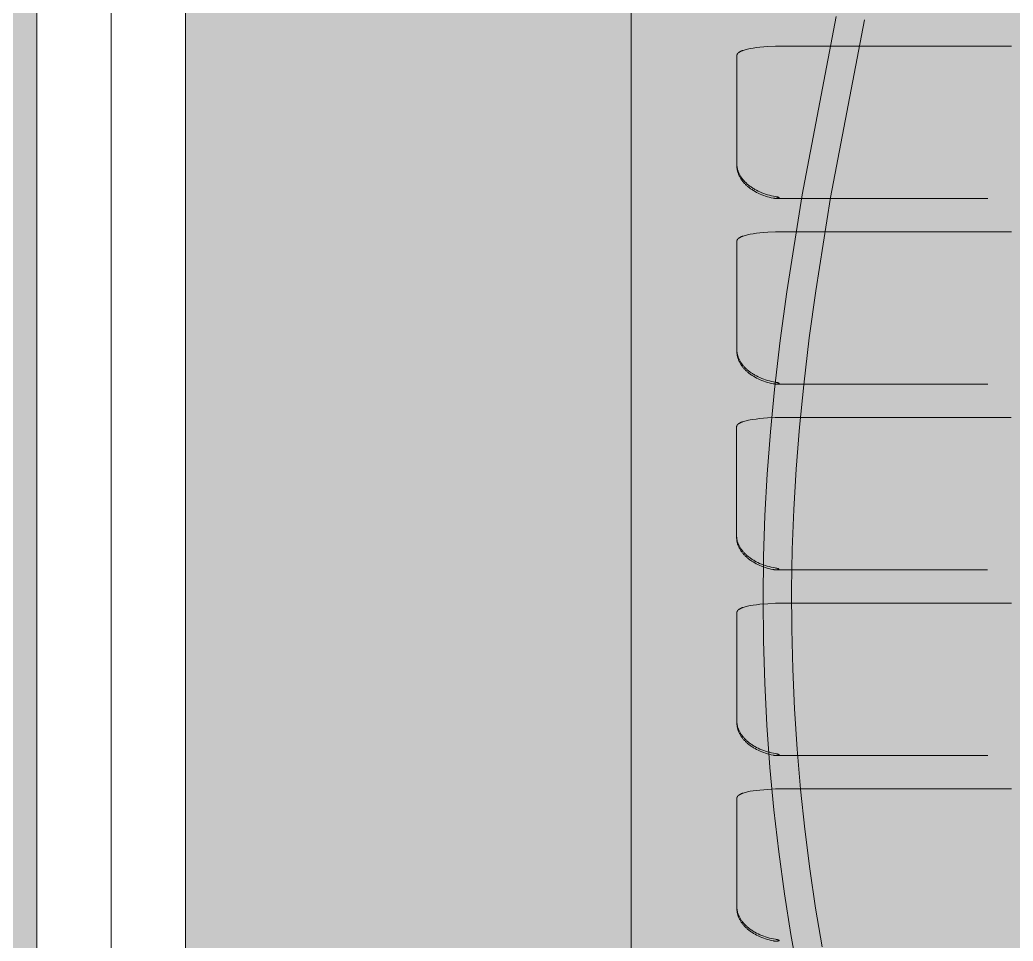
# Model space of a CAD drawing. Header units: millimetres. Extents: x 126 to 12547, y 1644 to 26714.
# Drawn here: x 773.6 to 840.5, y 25634.1 to 25696.1 of the extents above; entities that cross this region are included whole.
import ezdxf

# ---------------------------------------------------------------- set-up
doc = ezdxf.new("R2010")
doc.units = ezdxf.units.MM
doc.linetypes.add('CONTINUA', pattern=[0])
doc.layers.add('cono piramide', color=4, linetype='Continuous')
for name, color, linetype, lineweight in [('F_ARREDI_pareti', 1, 'Continuous', 0), ('F_CARROZZERIA esterna', 9, 'Continuous', 5), ('F_INFISSI', 4, 'Continuous', 5), ('F_MINERAL WALL', 6, 'Continuous', 5), ('F_Tendaggio', 252, 'Continuous', 5), ('F_VETRO', 140, 'Continuous', 5)]:
    doc.layers.add(name, color=color, linetype=linetype, lineweight=lineweight)

# ---------------------------------------------------------------- blocks, each defined once
blk = doc.blocks.new('TENDAGGIO_infisso piccolo_prospetto_fronte')
at = {"layer": 'F_Tendaggio'}
for points in [[(734414.837, 513729.313), (734414.343, 513732.033), (734413.91, 513734.763), (734413.522, 513737.593), (734413.195, 513740.43), (734412.929, 513743.274), (734412.724, 513746.123), (734412.579, 513748.955), (734412.493, 513751.789), (734412.467, 513754.624), (734412.502, 513757.46), (734412.594, 513760.239), (734412.746, 513763.016), (734412.963, 513765.871), (734413.238, 513768.721), (734413.618, 513772.003), (734414.06, 513775.277), (734415.095, 513781.805), (734417.383, 513793.819)], [(734416.442, 513731.192), (734415.999, 513733.812), (734415.612, 513736.442), (734415.272, 513739.126), (734414.988, 513741.817), (734414.76, 513744.514), (734414.585, 513747.214), (734414.467, 513749.894), (734414.402, 513752.575), (734414.391, 513755.257), (734414.436, 513757.939), (734414.537, 513760.642), (734414.694, 513763.344), (734414.92, 513766.185), (734415.203, 513769.021), (734415.579, 513772.187), (734416.011, 513775.346), (734417.017, 513781.644), (734419.3, 513793.6)], [(734413.343, 513791.814), (734413.302, 513791.814), (734412.78, 513791.788), (734412.259, 513791.746), (734412.027, 513791.72), (734411.811, 513791.691), (734411.612, 513791.657), (734411.518, 513791.639), (734411.429, 513791.62), (734411.345, 513791.6), (734411.266, 513791.579), (734411.192, 513791.558), (734411.122, 513791.535), (734411.089, 513791.524), (734411.058, 513791.512), (734411.028, 513791.5), (734410.999, 513791.487), (734410.972, 513791.475), (734410.945, 513791.462), (734410.92, 513791.449), (734410.897, 513791.436), (734410.875, 513791.423), (734410.864, 513791.416), (734410.854, 513791.409), (734410.844, 513791.403), (734410.835, 513791.396), (734410.825, 513791.389), (734410.817, 513791.382), (734410.808, 513791.375), (734410.8, 513791.368), (734410.792, 513791.361), (734410.785, 513791.353), (734410.778, 513791.346), (734410.771, 513791.339), (734410.765, 513791.332), (734410.759, 513791.324), (734410.753, 513791.317), (734410.748, 513791.31), (734410.746, 513791.306), (734410.743, 513791.302), (734410.741, 513791.298), (734410.739, 513791.295), (734410.736, 513791.291), (734410.734, 513791.287), (734410.732, 513791.283), (734410.731, 513791.28), (734410.729, 513791.276), (734410.727, 513791.272), (734410.726, 513791.268), (734410.724, 513791.264), (734410.723, 513791.261), (734410.721, 513791.257), (734410.72, 513791.253), (734410.719, 513791.249), (734410.718, 513791.245), (734410.717, 513791.241), (734410.716, 513791.237), (734410.715, 513791.233), (734410.715, 513791.23), (734410.714, 513791.226), (734410.713, 513791.222), (734410.713, 513791.218), (734410.713, 513791.214), (734410.713, 513791.21), (734410.712, 513791.206), (734410.712, 513783.856), (734410.713, 513783.812), (734410.715, 513783.769), (734410.719, 513783.725), (734410.724, 513783.681), (734410.731, 513783.638), (734410.739, 513783.594), (734410.748, 513783.55), (734410.759, 513783.507), (734410.771, 513783.463), (734410.785, 513783.42), (734410.8, 513783.376), (734410.817, 513783.333), (734410.834, 513783.29), (734410.854, 513783.247), (734410.875, 513783.204), (734410.897, 513783.161), (734410.92, 513783.119), (734410.945, 513783.076), (734410.971, 513783.034), (734410.999, 513782.993), (734411.028, 513782.951), (734411.058, 513782.91), (734411.089, 513782.869), (734411.122, 513782.829), (734411.156, 513782.789), (734411.191, 513782.749), (734411.228, 513782.709), (734411.266, 513782.67), (734411.305, 513782.632), (734411.345, 513782.594), (734411.387, 513782.556), (734411.429, 513782.519), (734411.473, 513782.482), (734411.518, 513782.446), (734411.564, 513782.411), (734411.612, 513782.376), (734411.66, 513782.341), (734411.709, 513782.307), (734411.76, 513782.274), (734411.811, 513782.242), (734411.864, 513782.21), (734411.917, 513782.179), (734412.027, 513782.119), (734412.141, 513782.061), (734412.259, 513782.007), (734412.384, 513781.955), (734412.511, 513781.906), (734412.64, 513781.861), (734412.771, 513781.821), (734412.902, 513781.784), (734413.035, 513781.752), (734413.168, 513781.724), (734413.302, 513781.7)], [(734429.188, 513791.814), (734413.343, 513791.814)], [(734413.564, 513781.616), (734413.564, 513781.615), (734413.564, 513781.615), (734413.564, 513781.615), (734413.564, 513781.615), (734413.564, 513781.615), (734413.564, 513781.614), (734413.564, 513781.614), (734413.564, 513781.614), (734413.564, 513781.614), (734413.564, 513781.614), (734413.564, 513781.613), (734413.564, 513781.613), (734413.564, 513781.613), (734413.564, 513781.613), (734413.563, 513781.613), (734413.563, 513781.612), (734413.563, 513781.612), (734413.563, 513781.612), (734413.563, 513781.612), (734413.563, 513781.612), (734413.563, 513781.611), (734413.563, 513781.611), (734413.563, 513781.611), (734413.563, 513781.611), (734413.562, 513781.61), (734413.562, 513781.61), (734413.562, 513781.61), (734413.562, 513781.609), (734413.561, 513781.609), (734413.561, 513781.609), (734413.561, 513781.608), (734413.561, 513781.608), (734413.56, 513781.608), (734413.56, 513781.607), (734413.56, 513781.607), (734413.559, 513781.607), (734413.559, 513781.606), (734413.559, 513781.606), (734413.558, 513781.605), (734413.557, 513781.605), (734413.556, 513781.604), (734413.555, 513781.604), (734413.555, 513781.603), (734413.554, 513781.603), (734413.553, 513781.602), (734413.552, 513781.602), (734413.551, 513781.601), (734413.549, 513781.6), (734413.548, 513781.599), (734413.546, 513781.599), (734413.543, 513781.598), (734413.532, 513781.594), (734413.519, 513781.591), (734413.507, 513781.588), (734413.495, 513781.585), (734413.483, 513781.583), (734413.47, 513781.581), (734413.458, 513781.58), (734413.42, 513781.577), (734413.395, 513781.575), (734413.369, 513781.574), (734413.344, 513781.574), (734413.319, 513781.574), (734413.293, 513781.575), (734413.268, 513781.576), (734413.243, 513781.578), (734413.217, 513781.581), (734413.192, 513781.584), (734413.167, 513781.588), (734413.142, 513781.592), (734413.014, 513781.62), (734412.886, 513781.652), (734412.76, 513781.687), (734412.634, 513781.727), (734412.51, 513781.77), (734412.387, 513781.817), (734412.266, 513781.868), (734412.146, 513781.923), (734412.035, 513781.978), (734411.928, 513782.037), (734411.825, 513782.097), (734411.775, 513782.129), (734411.726, 513782.161), (734411.677, 513782.193), (734411.63, 513782.227), (734411.584, 513782.26), (734411.539, 513782.295), (734411.495, 513782.329), (734411.451, 513782.365), (734411.41, 513782.401), (734411.369, 513782.437), (734411.329, 513782.473), (734411.291, 513782.51), (734411.254, 513782.547), (734411.218, 513782.585), (734411.183, 513782.623), (734411.149, 513782.661), (734411.117, 513782.7), (734411.086, 513782.739), (734411.055, 513782.778), (734411.027, 513782.818), (734410.999, 513782.858), (734410.972, 513782.898), (734410.947, 513782.938), (734410.923, 513782.979), (734410.9, 513783.02), (734410.879, 513783.061), (734410.859, 513783.102), (734410.84, 513783.143), (734410.823, 513783.184), (734410.806, 513783.225), (734410.791, 513783.266), (734410.778, 513783.307), (734410.765, 513783.349), (734410.754, 513783.39), (734410.744, 513783.432), (734410.736, 513783.473), (734410.729, 513783.515), (734410.723, 513783.556), (734410.718, 513783.598), (734410.715, 513783.639), (734410.713, 513783.681), (734410.712, 513783.812)], [(734413.302, 513781.7), (734413.359, 513781.689), (734413.407, 513781.679), (734413.451, 513781.669), (734413.472, 513781.663), (734413.494, 513781.656), (734413.508, 513781.652), (734413.514, 513781.649), (734413.521, 513781.647), (734413.527, 513781.644), (734413.534, 513781.641), (734413.537, 513781.64), (734413.54, 513781.638), (734413.544, 513781.636), (734413.547, 513781.635), (734413.548, 513781.634), (734413.55, 513781.632), (734413.552, 513781.631), (734413.553, 513781.631), (734413.554, 513781.63), (734413.555, 513781.629), (734413.556, 513781.629), (734413.556, 513781.628), (734413.557, 513781.627), (734413.558, 513781.627), (734413.559, 513781.626), (734413.559, 513781.626), (734413.559, 513781.625), (734413.56, 513781.625), (734413.56, 513781.624), (734413.561, 513781.624), (734413.561, 513781.623), (734413.561, 513781.623), (734413.562, 513781.622), (734413.562, 513781.622), (734413.562, 513781.622), (734413.562, 513781.621), (734413.562, 513781.621), (734413.563, 513781.621), (734413.563, 513781.621), (734413.563, 513781.62), (734413.563, 513781.62), (734413.563, 513781.62), (734413.563, 513781.619), (734413.563, 513781.619), (734413.563, 513781.619), (734413.564, 513781.619), (734413.564, 513781.618), (734413.564, 513781.618), (734413.564, 513781.618), (734413.564, 513781.617), (734413.564, 513781.617), (734413.564, 513781.617), (734413.564, 513781.617), (734413.564, 513781.616), (734413.564, 513781.616), (734413.564, 513781.616)], [(734413.344, 513781.574), (734427.586, 513781.574)], [(734413.343, 513779.317), (734413.302, 513779.316), (734412.78, 513779.291), (734412.259, 513779.249), (734412.027, 513779.223), (734411.811, 513779.193), (734411.612, 513779.16), (734411.518, 513779.141), (734411.429, 513779.122), (734411.345, 513779.103), (734411.266, 513779.082), (734411.192, 513779.06), (734411.122, 513779.037), (734411.089, 513779.026), (734411.058, 513779.014), (734411.028, 513779.002), (734410.999, 513778.99), (734410.972, 513778.977), (734410.945, 513778.965), (734410.92, 513778.952), (734410.897, 513778.939), (734410.875, 513778.925), (734410.864, 513778.918), (734410.854, 513778.912), (734410.844, 513778.905), (734410.835, 513778.898), (734410.825, 513778.891), (734410.817, 513778.884), (734410.808, 513778.877), (734410.8, 513778.87), (734410.792, 513778.863), (734410.785, 513778.856), (734410.778, 513778.849), (734410.771, 513778.841), (734410.765, 513778.834), (734410.759, 513778.827), (734410.753, 513778.819), (734410.748, 513778.812), (734410.746, 513778.808), (734410.743, 513778.804), (734410.741, 513778.801), (734410.739, 513778.797), (734410.736, 513778.793), (734410.734, 513778.789), (734410.732, 513778.786), (734410.731, 513778.782), (734410.729, 513778.778), (734410.727, 513778.774), (734410.726, 513778.77), (734410.724, 513778.767), (734410.723, 513778.763), (734410.721, 513778.759), (734410.72, 513778.755), (734410.719, 513778.751), (734410.718, 513778.747), (734410.717, 513778.743), (734410.716, 513778.74), (734410.715, 513778.736), (734410.715, 513778.732), (734410.714, 513778.728), (734410.713, 513778.724), (734410.713, 513778.72), (734410.713, 513778.716), (734410.713, 513778.712), (734410.712, 513778.708), (734410.712, 513771.358), (734410.713, 513771.314), (734410.715, 513771.271), (734410.719, 513771.227), (734410.724, 513771.184), (734410.731, 513771.14), (734410.739, 513771.096), (734410.748, 513771.053), (734410.759, 513771.009), (734410.771, 513770.966), (734410.785, 513770.922), (734410.8, 513770.879), (734410.817, 513770.835), (734410.834, 513770.792), (734410.854, 513770.749), (734410.875, 513770.706), (734410.897, 513770.663), (734410.92, 513770.621), (734410.945, 513770.579), (734410.971, 513770.537), (734410.999, 513770.495), (734411.028, 513770.453), (734411.058, 513770.412), (734411.089, 513770.371), (734411.122, 513770.331), (734411.156, 513770.291), (734411.191, 513770.251), (734411.228, 513770.212), (734411.266, 513770.173), (734411.305, 513770.134), (734411.345, 513770.096), (734411.387, 513770.058), (734411.429, 513770.021), (734411.473, 513769.984), (734411.518, 513769.948), (734411.564, 513769.913), (734411.612, 513769.878), (734411.66, 513769.843), (734411.709, 513769.81), (734411.76, 513769.777), (734411.811, 513769.744), (734411.864, 513769.712), (734411.917, 513769.681), (734412.027, 513769.621), (734412.141, 513769.564), (734412.259, 513769.509), (734412.384, 513769.457), (734412.511, 513769.408), (734412.64, 513769.363), (734412.771, 513769.323), (734412.902, 513769.286), (734413.035, 513769.254), (734413.168, 513769.226), (734413.302, 513769.202)], [(734429.188, 513779.317), (734413.343, 513779.317)], [(734413.564, 513769.118), (734413.564, 513769.118), (734413.564, 513769.117), (734413.564, 513769.117), (734413.564, 513769.117), (734413.564, 513769.117), (734413.564, 513769.117), (734413.564, 513769.116), (734413.564, 513769.116), (734413.564, 513769.116), (734413.564, 513769.116), (734413.564, 513769.116), (734413.564, 513769.115), (734413.564, 513769.115), (734413.564, 513769.115), (734413.563, 513769.115), (734413.563, 513769.115), (734413.563, 513769.114), (734413.563, 513769.114), (734413.563, 513769.114), (734413.563, 513769.114), (734413.563, 513769.114), (734413.563, 513769.113), (734413.563, 513769.113), (734413.563, 513769.113), (734413.562, 513769.113), (734413.562, 513769.112), (734413.562, 513769.112), (734413.562, 513769.112), (734413.561, 513769.111), (734413.561, 513769.111), (734413.561, 513769.111), (734413.561, 513769.11), (734413.56, 513769.11), (734413.56, 513769.11), (734413.56, 513769.109), (734413.559, 513769.109), (734413.559, 513769.109), (734413.559, 513769.108), (734413.558, 513769.108), (734413.557, 513769.107), (734413.556, 513769.106), (734413.555, 513769.106), (734413.555, 513769.105), (734413.554, 513769.105), (734413.553, 513769.104), (734413.552, 513769.104), (734413.551, 513769.103), (734413.549, 513769.103), (734413.548, 513769.102), (734413.546, 513769.101), (734413.543, 513769.1), (734413.532, 513769.096), (734413.519, 513769.093), (734413.507, 513769.09), (734413.495, 513769.087), (734413.483, 513769.085), (734413.47, 513769.083), (734413.458, 513769.082), (734413.42, 513769.079), (734413.395, 513769.077), (734413.369, 513769.077), (734413.344, 513769.076), (734413.319, 513769.076), (734413.293, 513769.077), (734413.268, 513769.079), (734413.243, 513769.081), (734413.217, 513769.083), (734413.192, 513769.086), (734413.167, 513769.09), (734413.142, 513769.095), (734413.014, 513769.122), (734412.886, 513769.154), (734412.76, 513769.189), (734412.634, 513769.229), (734412.51, 513769.272), (734412.387, 513769.32), (734412.266, 513769.37), (734412.146, 513769.425), (734412.035, 513769.481), (734411.928, 513769.539), (734411.825, 513769.6), (734411.775, 513769.631), (734411.726, 513769.663), (734411.677, 513769.696), (734411.63, 513769.729), (734411.584, 513769.763), (734411.539, 513769.797), (734411.495, 513769.832), (734411.451, 513769.867), (734411.41, 513769.903), (734411.369, 513769.939), (734411.329, 513769.976), (734411.291, 513770.012), (734411.254, 513770.05), (734411.218, 513770.087), (734411.183, 513770.125), (734411.149, 513770.164), (734411.117, 513770.202), (734411.086, 513770.241), (734411.055, 513770.281), (734411.027, 513770.32), (734410.999, 513770.36), (734410.972, 513770.4), (734410.947, 513770.441), (734410.923, 513770.481), (734410.9, 513770.522), (734410.879, 513770.563), (734410.859, 513770.604), (734410.84, 513770.645), (734410.823, 513770.686), (734410.806, 513770.727), (734410.791, 513770.768), (734410.778, 513770.81), (734410.765, 513770.851), (734410.754, 513770.892), (734410.744, 513770.934), (734410.736, 513770.975), (734410.729, 513771.017), (734410.723, 513771.058), (734410.718, 513771.1), (734410.715, 513771.141), (734410.713, 513771.183), (734410.712, 513771.314)], [(734413.302, 513769.202), (734413.359, 513769.192), (734413.407, 513769.182), (734413.451, 513769.171), (734413.472, 513769.165), (734413.494, 513769.158), (734413.508, 513769.154), (734413.514, 513769.151), (734413.521, 513769.149), (734413.527, 513769.146), (734413.534, 513769.143), (734413.537, 513769.142), (734413.54, 513769.14), (734413.544, 513769.139), (734413.547, 513769.137), (734413.548, 513769.136), (734413.55, 513769.135), (734413.552, 513769.134), (734413.553, 513769.133), (734413.554, 513769.132), (734413.555, 513769.132), (734413.556, 513769.131), (734413.556, 513769.13), (734413.557, 513769.13), (734413.558, 513769.129), (734413.559, 513769.128), (734413.559, 513769.128), (734413.559, 513769.127), (734413.56, 513769.127), (734413.56, 513769.127), (734413.561, 513769.126), (734413.561, 513769.126), (734413.561, 513769.125), (734413.562, 513769.125), (734413.562, 513769.124), (734413.562, 513769.124), (734413.562, 513769.124), (734413.562, 513769.123), (734413.563, 513769.123), (734413.563, 513769.123), (734413.563, 513769.123), (734413.563, 513769.122), (734413.563, 513769.122), (734413.563, 513769.122), (734413.563, 513769.121), (734413.563, 513769.121), (734413.564, 513769.121), (734413.564, 513769.121), (734413.564, 513769.12), (734413.564, 513769.12), (734413.564, 513769.12), (734413.564, 513769.119), (734413.564, 513769.119), (734413.564, 513769.119), (734413.564, 513769.119), (734413.564, 513769.118), (734413.564, 513769.118)], [(734413.344, 513769.076), (734427.586, 513769.076)], [(734413.323, 513766.819), (734413.282, 513766.818), (734412.759, 513766.793), (734412.238, 513766.75), (734412.007, 513766.724), (734411.791, 513766.695), (734411.591, 513766.661), (734411.498, 513766.643), (734411.409, 513766.624), (734411.325, 513766.604), (734411.245, 513766.584), (734411.171, 513766.562), (734411.102, 513766.539), (734411.069, 513766.528), (734411.038, 513766.516), (734411.007, 513766.504), (734410.979, 513766.492), (734410.951, 513766.479), (734410.925, 513766.466), (734410.9, 513766.454), (734410.876, 513766.44), (734410.854, 513766.427), (734410.844, 513766.42), (734410.833, 513766.414), (734410.824, 513766.407), (734410.814, 513766.4), (734410.805, 513766.393), (734410.796, 513766.386), (734410.788, 513766.379), (734410.78, 513766.372), (734410.772, 513766.365), (734410.764, 513766.358), (734410.757, 513766.35), (734410.751, 513766.343), (734410.744, 513766.336), (734410.738, 513766.329), (734410.733, 513766.321), (734410.728, 513766.314), (734410.725, 513766.31), (734410.723, 513766.306), (734410.72, 513766.303), (734410.718, 513766.299), (734410.716, 513766.295), (734410.714, 513766.291), (734410.712, 513766.288), (734410.71, 513766.284), (734410.708, 513766.28), (734410.707, 513766.276), (734410.705, 513766.272), (734410.704, 513766.269), (734410.702, 513766.265), (734410.701, 513766.261), (734410.7, 513766.257), (734410.698, 513766.253), (734410.697, 513766.249), (734410.696, 513766.245), (734410.696, 513766.241), (734410.695, 513766.238), (734410.694, 513766.234), (734410.693, 513766.23), (734410.693, 513766.226), (734410.693, 513766.222), (734410.692, 513766.218), (734410.692, 513766.214), (734410.692, 513766.21), (734410.692, 513758.86), (734410.693, 513758.816), (734410.695, 513758.773), (734410.698, 513758.729), (734410.703, 513758.685), (734410.71, 513758.642), (734410.718, 513758.598), (734410.727, 513758.555), (734410.738, 513758.511), (734410.751, 513758.467), (734410.764, 513758.424), (734410.779, 513758.381), (734410.796, 513758.337), (734410.814, 513758.294), (734410.833, 513758.251), (734410.854, 513758.208), (734410.876, 513758.165), (734410.9, 513758.123), (734410.925, 513758.081), (734410.951, 513758.039), (734410.978, 513757.997), (734411.007, 513757.955), (734411.037, 513757.914), (734411.069, 513757.873), (734411.102, 513757.833), (734411.136, 513757.793), (734411.171, 513757.753), (734411.208, 513757.714), (734411.245, 513757.675), (734411.284, 513757.636), (734411.325, 513757.598), (734411.366, 513757.56), (734411.409, 513757.523), (734411.453, 513757.486), (734411.498, 513757.45), (734411.544, 513757.415), (734411.591, 513757.38), (734411.639, 513757.345), (734411.689, 513757.312), (734411.739, 513757.278), (734411.791, 513757.246), (734411.843, 513757.214), (734411.897, 513757.183), (734412.007, 513757.123), (734412.121, 513757.065), (734412.238, 513757.011), (734412.364, 513756.959), (734412.491, 513756.91), (734412.62, 513756.865), (734412.75, 513756.825), (734412.882, 513756.788), (734413.014, 513756.756), (734413.148, 513756.728), (734413.282, 513756.704)], [(734429.168, 513766.818), (734413.323, 513766.818)], [(734413.544, 513756.62), (734413.544, 513756.62), (734413.544, 513756.619), (734413.544, 513756.619), (734413.543, 513756.619), (734413.543, 513756.619), (734413.543, 513756.619), (734413.543, 513756.618), (734413.543, 513756.618), (734413.543, 513756.618), (734413.543, 513756.618), (734413.543, 513756.617), (734413.543, 513756.617), (734413.543, 513756.617), (734413.543, 513756.617), (734413.543, 513756.617), (734413.543, 513756.616), (734413.543, 513756.616), (734413.543, 513756.616), (734413.543, 513756.616), (734413.543, 513756.616), (734413.542, 513756.616), (734413.542, 513756.615), (734413.542, 513756.615), (734413.542, 513756.615), (734413.542, 513756.615), (734413.542, 513756.614), (734413.542, 513756.614), (734413.541, 513756.613), (734413.541, 513756.613), (734413.541, 513756.613), (734413.54, 513756.612), (734413.54, 513756.612), (734413.54, 513756.612), (734413.539, 513756.611), (734413.539, 513756.611), (734413.539, 513756.611), (734413.538, 513756.61), (734413.538, 513756.61), (734413.537, 513756.61), (734413.537, 513756.609), (734413.536, 513756.608), (734413.535, 513756.608), (734413.534, 513756.607), (734413.533, 513756.607), (734413.532, 513756.606), (734413.532, 513756.606), (734413.531, 513756.605), (734413.529, 513756.604), (734413.527, 513756.604), (734413.526, 513756.603), (734413.523, 513756.602), (734413.511, 513756.598), (734413.499, 513756.595), (734413.487, 513756.592), (734413.475, 513756.589), (734413.462, 513756.587), (734413.45, 513756.585), (734413.437, 513756.584), (734413.4, 513756.581), (734413.374, 513756.579), (734413.349, 513756.578), (734413.324, 513756.578), (734413.298, 513756.578), (734413.273, 513756.579), (734413.248, 513756.58), (734413.222, 513756.582), (734413.197, 513756.585), (734413.172, 513756.588), (734413.147, 513756.592), (734413.122, 513756.597), (734412.993, 513756.624), (734412.866, 513756.656), (734412.739, 513756.691), (734412.613, 513756.731), (734412.489, 513756.774), (734412.366, 513756.821), (734412.245, 513756.872), (734412.126, 513756.927), (734412.015, 513756.982), (734411.908, 513757.041), (734411.804, 513757.102), (734411.754, 513757.133), (734411.705, 513757.165), (734411.657, 513757.198), (734411.61, 513757.231), (734411.563, 513757.264), (734411.518, 513757.299), (734411.474, 513757.334), (734411.431, 513757.369), (734411.389, 513757.405), (734411.348, 513757.441), (734411.309, 513757.478), (734411.27, 513757.514), (734411.233, 513757.552), (734411.197, 513757.589), (734411.162, 513757.627), (734411.129, 513757.666), (734411.096, 513757.704), (734411.065, 513757.743), (734411.035, 513757.783), (734411.006, 513757.822), (734410.978, 513757.862), (734410.952, 513757.902), (734410.927, 513757.943), (734410.903, 513757.983), (734410.88, 513758.024), (734410.858, 513758.065), (734410.838, 513758.106), (734410.82, 513758.147), (734410.802, 513758.188), (734410.786, 513758.229), (734410.771, 513758.27), (734410.757, 513758.312), (734410.745, 513758.353), (734410.734, 513758.394), (734410.724, 513758.436), (734410.715, 513758.477), (734410.708, 513758.519), (734410.702, 513758.56), (734410.698, 513758.602), (734410.694, 513758.643), (734410.692, 513758.685), (734410.692, 513758.816)], [(734413.282, 513756.704), (734413.339, 513756.694), (734413.386, 513756.684), (734413.43, 513756.673), (734413.452, 513756.667), (734413.474, 513756.66), (734413.487, 513756.656), (734413.494, 513756.653), (734413.5, 513756.651), (734413.507, 513756.648), (734413.513, 513756.645), (734413.517, 513756.644), (734413.52, 513756.642), (734413.523, 513756.64), (734413.526, 513756.639), (734413.528, 513756.638), (734413.53, 513756.637), (734413.532, 513756.635), (734413.533, 513756.635), (734413.533, 513756.634), (734413.534, 513756.634), (734413.535, 513756.633), (734413.536, 513756.632), (734413.537, 513756.632), (734413.537, 513756.631), (734413.538, 513756.63), (734413.539, 513756.63), (734413.539, 513756.629), (734413.539, 513756.629), (734413.54, 513756.629), (734413.54, 513756.628), (734413.54, 513756.628), (734413.541, 513756.627), (734413.541, 513756.627), (734413.541, 513756.626), (734413.542, 513756.626), (734413.542, 513756.626), (734413.542, 513756.625), (734413.542, 513756.625), (734413.542, 513756.625), (734413.542, 513756.624), (734413.542, 513756.624), (734413.543, 513756.624), (734413.543, 513756.624), (734413.543, 513756.623), (734413.543, 513756.623), (734413.543, 513756.623), (734413.543, 513756.622), (734413.543, 513756.622), (734413.543, 513756.622), (734413.543, 513756.622), (734413.543, 513756.621), (734413.543, 513756.621), (734413.543, 513756.621), (734413.544, 513756.62), (734413.544, 513756.62), (734413.544, 513756.62)], [(734413.324, 513756.578), (734427.566, 513756.578)], [(734413.343, 513754.321), (734413.302, 513754.32), (734412.78, 513754.295), (734412.259, 513754.253), (734412.027, 513754.227), (734411.811, 513754.197), (734411.612, 513754.164), (734411.518, 513754.146), (734411.429, 513754.127), (734411.345, 513754.107), (734411.266, 513754.086), (734411.192, 513754.065), (734411.122, 513754.042), (734411.089, 513754.03), (734411.058, 513754.019), (734411.028, 513754.006), (734410.999, 513753.994), (734410.972, 513753.982), (734410.945, 513753.969), (734410.92, 513753.956), (734410.897, 513753.943), (734410.875, 513753.93), (734410.864, 513753.923), (734410.854, 513753.916), (734410.844, 513753.909), (734410.835, 513753.902), (734410.825, 513753.896), (734410.817, 513753.889), (734410.808, 513753.882), (734410.8, 513753.874), (734410.792, 513753.867), (734410.785, 513753.86), (734410.778, 513753.853), (734410.771, 513753.846), (734410.765, 513753.838), (734410.759, 513753.831), (734410.753, 513753.824), (734410.748, 513753.816), (734410.746, 513753.813), (734410.743, 513753.809), (734410.741, 513753.805), (734410.739, 513753.801), (734410.736, 513753.798), (734410.734, 513753.794), (734410.732, 513753.79), (734410.731, 513753.786), (734410.729, 513753.783), (734410.727, 513753.779), (734410.726, 513753.775), (734410.724, 513753.771), (734410.723, 513753.767), (734410.721, 513753.763), (734410.72, 513753.76), (734410.719, 513753.756), (734410.718, 513753.752), (734410.717, 513753.748), (734410.716, 513753.744), (734410.715, 513753.74), (734410.715, 513753.736), (734410.714, 513753.732), (734410.713, 513753.728), (734410.713, 513753.724), (734410.713, 513753.721), (734410.713, 513753.717), (734410.712, 513753.713), (734410.712, 513746.362), (734410.713, 513746.319), (734410.715, 513746.275), (734410.719, 513746.232), (734410.724, 513746.188), (734410.731, 513746.144), (734410.739, 513746.101), (734410.748, 513746.057), (734410.759, 513746.014), (734410.771, 513745.97), (734410.785, 513745.927), (734410.8, 513745.883), (734410.817, 513745.84), (734410.834, 513745.797), (734410.854, 513745.754), (734410.875, 513745.711), (734410.897, 513745.668), (734410.92, 513745.625), (734410.945, 513745.583), (734410.971, 513745.541), (734410.999, 513745.499), (734411.028, 513745.458), (734411.058, 513745.417), (734411.089, 513745.376), (734411.122, 513745.335), (734411.156, 513745.295), (734411.191, 513745.256), (734411.228, 513745.216), (734411.266, 513745.177), (734411.305, 513745.139), (734411.345, 513745.1), (734411.387, 513745.063), (734411.429, 513745.026), (734411.473, 513744.989), (734411.518, 513744.953), (734411.564, 513744.917), (734411.612, 513744.882), (734411.66, 513744.848), (734411.709, 513744.814), (734411.76, 513744.781), (734411.811, 513744.749), (734411.864, 513744.717), (734411.917, 513744.686), (734412.027, 513744.625), (734412.141, 513744.568), (734412.259, 513744.514), (734412.384, 513744.461), (734412.511, 513744.413), (734412.64, 513744.368), (734412.771, 513744.327), (734412.902, 513744.291), (734413.035, 513744.259), (734413.168, 513744.23), (734413.302, 513744.207)], [(734429.188, 513754.321), (734413.343, 513754.321)], [(734413.564, 513744.122), (734413.564, 513744.122), (734413.564, 513744.122), (734413.564, 513744.122), (734413.564, 513744.122), (734413.564, 513744.121), (734413.564, 513744.121), (734413.564, 513744.121), (734413.564, 513744.121), (734413.564, 513744.12), (734413.564, 513744.12), (734413.564, 513744.12), (734413.564, 513744.12), (734413.564, 513744.12), (734413.564, 513744.119), (734413.563, 513744.119), (734413.563, 513744.119), (734413.563, 513744.119), (734413.563, 513744.119), (734413.563, 513744.119), (734413.563, 513744.118), (734413.563, 513744.118), (734413.563, 513744.118), (734413.563, 513744.118), (734413.563, 513744.118), (734413.562, 513744.117), (734413.562, 513744.117), (734413.562, 513744.116), (734413.562, 513744.116), (734413.561, 513744.116), (734413.561, 513744.115), (734413.561, 513744.115), (734413.561, 513744.115), (734413.56, 513744.114), (734413.56, 513744.114), (734413.56, 513744.114), (734413.559, 513744.113), (734413.559, 513744.113), (734413.559, 513744.113), (734413.558, 513744.112), (734413.557, 513744.112), (734413.556, 513744.111), (734413.555, 513744.11), (734413.555, 513744.11), (734413.554, 513744.109), (734413.553, 513744.109), (734413.552, 513744.108), (734413.551, 513744.108), (734413.549, 513744.107), (734413.548, 513744.106), (734413.546, 513744.106), (734413.543, 513744.104), (734413.532, 513744.101), (734413.519, 513744.097), (734413.507, 513744.095), (734413.495, 513744.092), (734413.483, 513744.09), (734413.47, 513744.088), (734413.458, 513744.087), (734413.42, 513744.083), (734413.395, 513744.082), (734413.369, 513744.081), (734413.344, 513744.081), (734413.319, 513744.081), (734413.293, 513744.082), (734413.268, 513744.083), (734413.243, 513744.085), (734413.217, 513744.088), (734413.192, 513744.091), (734413.167, 513744.095), (734413.142, 513744.099), (734413.014, 513744.127), (734412.886, 513744.158), (734412.76, 513744.194), (734412.634, 513744.233), (734412.51, 513744.277), (734412.387, 513744.324), (734412.266, 513744.375), (734412.146, 513744.43), (734412.035, 513744.485), (734411.928, 513744.543), (734411.825, 513744.604), (734411.775, 513744.636), (734411.726, 513744.668), (734411.677, 513744.7), (734411.63, 513744.733), (734411.584, 513744.767), (734411.539, 513744.801), (734411.495, 513744.836), (734411.451, 513744.872), (734411.41, 513744.907), (734411.369, 513744.944), (734411.329, 513744.98), (734411.291, 513745.017), (734411.254, 513745.054), (734411.218, 513745.092), (734411.183, 513745.13), (734411.149, 513745.168), (734411.117, 513745.207), (734411.086, 513745.246), (734411.055, 513745.285), (734411.027, 513745.325), (734410.999, 513745.365), (734410.972, 513745.405), (734410.947, 513745.445), (734410.923, 513745.486), (734410.9, 513745.527), (734410.879, 513745.568), (734410.859, 513745.608), (734410.84, 513745.649), (734410.823, 513745.69), (734410.806, 513745.732), (734410.791, 513745.773), (734410.778, 513745.814), (734410.765, 513745.856), (734410.754, 513745.897), (734410.744, 513745.938), (734410.736, 513745.98), (734410.729, 513746.021), (734410.723, 513746.063), (734410.718, 513746.104), (734410.715, 513746.146), (734410.713, 513746.187), (734410.712, 513746.319)], [(734413.302, 513744.207), (734413.359, 513744.196), (734413.407, 513744.186), (734413.451, 513744.175), (734413.472, 513744.169), (734413.494, 513744.163), (734413.508, 513744.158), (734413.514, 513744.156), (734413.521, 513744.153), (734413.527, 513744.151), (734413.534, 513744.148), (734413.537, 513744.146), (734413.54, 513744.145), (734413.544, 513744.143), (734413.547, 513744.141), (734413.548, 513744.14), (734413.55, 513744.139), (734413.552, 513744.138), (734413.553, 513744.137), (734413.554, 513744.137), (734413.555, 513744.136), (734413.556, 513744.136), (734413.556, 513744.135), (734413.557, 513744.134), (734413.558, 513744.133), (734413.559, 513744.133), (734413.559, 513744.132), (734413.559, 513744.132), (734413.56, 513744.132), (734413.56, 513744.131), (734413.561, 513744.131), (734413.561, 513744.13), (734413.561, 513744.13), (734413.562, 513744.129), (734413.562, 513744.129), (734413.562, 513744.128), (734413.562, 513744.128), (734413.562, 513744.128), (734413.563, 513744.128), (734413.563, 513744.127), (734413.563, 513744.127), (734413.563, 513744.127), (734413.563, 513744.126), (734413.563, 513744.126), (734413.563, 513744.126), (734413.563, 513744.126), (734413.564, 513744.125), (734413.564, 513744.125), (734413.564, 513744.125), (734413.564, 513744.124), (734413.564, 513744.124), (734413.564, 513744.124), (734413.564, 513744.124), (734413.564, 513744.123), (734413.564, 513744.123), (734413.564, 513744.123), (734413.564, 513744.122)], [(734413.344, 513744.081), (734427.586, 513744.081)], [(734413.343, 513741.823), (734413.302, 513741.823), (734412.78, 513741.797), (734412.259, 513741.755), (734412.027, 513741.729), (734411.811, 513741.7), (734411.612, 513741.666), (734411.518, 513741.648), (734411.429, 513741.629), (734411.345, 513741.609), (734411.266, 513741.588), (734411.192, 513741.567), (734411.122, 513741.544), (734411.089, 513741.533), (734411.058, 513741.521), (734411.028, 513741.509), (734410.999, 513741.496), (734410.972, 513741.484), (734410.945, 513741.471), (734410.92, 513741.458), (734410.897, 513741.445), (734410.875, 513741.432), (734410.864, 513741.425), (734410.854, 513741.418), (734410.844, 513741.412), (734410.835, 513741.405), (734410.825, 513741.398), (734410.817, 513741.391), (734410.808, 513741.384), (734410.8, 513741.377), (734410.792, 513741.37), (734410.785, 513741.362), (734410.778, 513741.355), (734410.771, 513741.348), (734410.765, 513741.341), (734410.759, 513741.333), (734410.753, 513741.326), (734410.748, 513741.319), (734410.746, 513741.315), (734410.743, 513741.311), (734410.741, 513741.307), (734410.739, 513741.304), (734410.736, 513741.3), (734410.734, 513741.296), (734410.732, 513741.292), (734410.731, 513741.289), (734410.729, 513741.285), (734410.727, 513741.281), (734410.726, 513741.277), (734410.724, 513741.273), (734410.723, 513741.27), (734410.721, 513741.266), (734410.72, 513741.262), (734410.719, 513741.258), (734410.718, 513741.254), (734410.717, 513741.25), (734410.716, 513741.246), (734410.715, 513741.242), (734410.715, 513741.239), (734410.714, 513741.235), (734410.713, 513741.231), (734410.713, 513741.227), (734410.713, 513741.223), (734410.713, 513741.219), (734410.712, 513741.215), (734410.712, 513733.865), (734410.713, 513733.821), (734410.715, 513733.778), (734410.719, 513733.734), (734410.724, 513733.69), (734410.731, 513733.647), (734410.739, 513733.603), (734410.748, 513733.559), (734410.759, 513733.516), (734410.771, 513733.472), (734410.785, 513733.429), (734410.8, 513733.385), (734410.817, 513733.342), (734410.834, 513733.299), (734410.854, 513733.256), (734410.875, 513733.213), (734410.897, 513733.17), (734410.92, 513733.128), (734410.945, 513733.085), (734410.971, 513733.043), (734410.999, 513733.002), (734411.028, 513732.96), (734411.058, 513732.919), (734411.089, 513732.878), (734411.122, 513732.838), (734411.156, 513732.798), (734411.191, 513732.758), (734411.228, 513732.718), (734411.266, 513732.679), (734411.305, 513732.641), (734411.345, 513732.603), (734411.387, 513732.565), (734411.429, 513732.528), (734411.473, 513732.491), (734411.518, 513732.455), (734411.564, 513732.42), (734411.612, 513732.385), (734411.66, 513732.35), (734411.709, 513732.316), (734411.76, 513732.283), (734411.811, 513732.251), (734411.864, 513732.219), (734411.917, 513732.188), (734412.027, 513732.128), (734412.141, 513732.07), (734412.259, 513732.016), (734412.384, 513731.964), (734412.511, 513731.915), (734412.64, 513731.87), (734412.771, 513731.83), (734412.902, 513731.793), (734413.035, 513731.761), (734413.168, 513731.733), (734413.302, 513731.709)], [(734429.188, 513741.823), (734413.343, 513741.823)], [(734413.564, 513731.625), (734413.564, 513731.624), (734413.564, 513731.624), (734413.564, 513731.624), (734413.564, 513731.624), (734413.564, 513731.624), (734413.564, 513731.623), (734413.564, 513731.623), (734413.564, 513731.623), (734413.564, 513731.623), (734413.564, 513731.623), (734413.564, 513731.622), (734413.564, 513731.622), (734413.564, 513731.622), (734413.564, 513731.622), (734413.563, 513731.622), (734413.563, 513731.621), (734413.563, 513731.621), (734413.563, 513731.621), (734413.563, 513731.621), (734413.563, 513731.621), (734413.563, 513731.62), (734413.563, 513731.62), (734413.563, 513731.62), (734413.563, 513731.62), (734413.562, 513731.619), (734413.562, 513731.619), (734413.562, 513731.619), (734413.562, 513731.618), (734413.561, 513731.618), (734413.561, 513731.618), (734413.561, 513731.617), (734413.561, 513731.617), (734413.56, 513731.617), (734413.56, 513731.616), (734413.56, 513731.616), (734413.559, 513731.616), (734413.559, 513731.615), (734413.559, 513731.615), (734413.558, 513731.614), (734413.557, 513731.614), (734413.556, 513731.613), (734413.555, 513731.613), (734413.555, 513731.612), (734413.554, 513731.612), (734413.553, 513731.611), (734413.552, 513731.611), (734413.551, 513731.61), (734413.549, 513731.609), (734413.548, 513731.609), (734413.546, 513731.608), (734413.543, 513731.607), (734413.532, 513731.603), (734413.519, 513731.6), (734413.507, 513731.597), (734413.495, 513731.594), (734413.483, 513731.592), (734413.47, 513731.59), (734413.458, 513731.589), (734413.42, 513731.586), (734413.395, 513731.584), (734413.369, 513731.583), (734413.344, 513731.583), (734413.319, 513731.583), (734413.293, 513731.584), (734413.268, 513731.585), (734413.243, 513731.587), (734413.217, 513731.59), (734413.192, 513731.593), (734413.167, 513731.597), (734413.142, 513731.602), (734413.014, 513731.629), (734412.886, 513731.661), (734412.76, 513731.696), (734412.634, 513731.736), (734412.51, 513731.779), (734412.387, 513731.826), (734412.266, 513731.877), (734412.146, 513731.932), (734412.035, 513731.987), (734411.928, 513732.046), (734411.825, 513732.106), (734411.775, 513732.138), (734411.726, 513732.17), (734411.677, 513732.202), (734411.63, 513732.236), (734411.584, 513732.269), (734411.539, 513732.304), (734411.495, 513732.338), (734411.451, 513732.374), (734411.41, 513732.41), (734411.369, 513732.446), (734411.329, 513732.482), (734411.291, 513732.519), (734411.254, 513732.556), (734411.218, 513732.594), (734411.183, 513732.632), (734411.149, 513732.67), (734411.117, 513732.709), (734411.086, 513732.748), (734411.055, 513732.787), (734411.027, 513732.827), (734410.999, 513732.867), (734410.972, 513732.907), (734410.947, 513732.947), (734410.923, 513732.988), (734410.9, 513733.029), (734410.879, 513733.07), (734410.859, 513733.111), (734410.84, 513733.152), (734410.823, 513733.193), (734410.806, 513733.234), (734410.791, 513733.275), (734410.778, 513733.316), (734410.765, 513733.358), (734410.754, 513733.399), (734410.744, 513733.441), (734410.736, 513733.482), (734410.729, 513733.524), (734410.723, 513733.565), (734410.718, 513733.607), (734410.715, 513733.648), (734410.713, 513733.69), (734410.712, 513733.821)], [(734413.302, 513731.709), (734413.359, 513731.698), (734413.407, 513731.688), (734413.451, 513731.678), (734413.472, 513731.672), (734413.494, 513731.665), (734413.508, 513731.661), (734413.514, 513731.658), (734413.521, 513731.656), (734413.527, 513731.653), (734413.534, 513731.65), (734413.537, 513731.649), (734413.54, 513731.647), (734413.544, 513731.645), (734413.547, 513731.644), (734413.548, 513731.643), (734413.55, 513731.641), (734413.552, 513731.64), (734413.553, 513731.64), (734413.554, 513731.639), (734413.555, 513731.638), (734413.556, 513731.638), (734413.556, 513731.637), (734413.557, 513731.636), (734413.558, 513731.636), (734413.559, 513731.635), (734413.559, 513731.635), (734413.559, 513731.634), (734413.56, 513731.634), (734413.56, 513731.633), (734413.561, 513731.633), (734413.561, 513731.632), (734413.561, 513731.632), (734413.562, 513731.631), (734413.562, 513731.631), (734413.562, 513731.631), (734413.562, 513731.63), (734413.562, 513731.63), (734413.563, 513731.63), (734413.563, 513731.63), (734413.563, 513731.629), (734413.563, 513731.629), (734413.563, 513731.629), (734413.563, 513731.628), (734413.563, 513731.628), (734413.563, 513731.628), (734413.564, 513731.628), (734413.564, 513731.627), (734413.564, 513731.627), (734413.564, 513731.627), (734413.564, 513731.626), (734413.564, 513731.626), (734413.564, 513731.626), (734413.564, 513731.626), (734413.564, 513731.625), (734413.564, 513731.625), (734413.564, 513731.625)]]:
    blk.add_lwpolyline(points, dxfattribs=at)
blk = doc.blocks.new('INFISSO L.400 MM_prospetto_fronte')
at = {"layer": 'F_VETRO', "transparency": 33554579}
h = blk.add_hatch(color=153, dxfattribs=at)
h.dxf.hatch_style = 1
h.set_gradient(color1=(102, 153, 204), color2=(251, 252, 254), rotation=45, one_color=1, tint=0.994624)
h.paths.add_polyline_path([(-15858.477, 12715.626), (-16258.477, 12715.626), (-16258.477, 11495.626), (-15858.477, 11495.626)])
at = {"layer": 'F_CARROZZERIA esterna', "color": 1}
blk.add_lwpolyline([(-15818.477, 12755.626), (-16298.477, 12755.626), (-16298.477, 11455.626), (-15818.477, 11455.626)], close=True, dxfattribs=at)
at = {"layer": 'F_INFISSI', "ltscale": 0.25}
blk.add_lwpolyline([(-15823.477, 12750.626), (-16293.477, 12750.626), (-16293.477, 11460.626), (-15823.477, 11460.626)], close=True, dxfattribs=at)
at = {"layer": 'F_INFISSI', "color": 41, "linetype": 'CONTINUA', "lineweight": 13, "ltscale": 0.25}
blk.add_lwpolyline([(-15858.477, 12715.626), (-16258.477, 12715.626), (-16258.477, 11495.626), (-15858.477, 11495.626)], close=True, dxfattribs=at)
blk = doc.blocks.new('RIV.to_pareti e soffitto_slider_armadiature_camera master_sez.......')
at = {"layer": 'F_INFISSI', "true_color": 0x636466}
h = blk.add_hatch(color=251, dxfattribs=at)
h.dxf.hatch_style = 1
h.paths.add_polyline_path([(734352.116, 514201.277), (734352.116, 512921.277), (734812.116, 512921.277), (734812.116, 514201.277)])
h.paths.add_polyline_path([(734382.116, 514171.277), (734782.116, 514171.277), (734782.116, 512951.277), (734382.116, 512951.277)], flags=16)
at = {"layer": 'F_MINERAL WALL', "true_color": 0x636466, "transparency": 33554559}
h = blk.add_hatch(dxfattribs=at)
h.set_pattern_fill('AR-SAND', color=251)
h.set_pattern_definition([(37.5, (2500, 0), (-1.6000313, 48.9413237), [0, -38.608, 0, -43.18, 0, -41.275]), (7.5, (2500, 0), (44.9523283, 71.68251), [0, -20.828, 0, -34.798, 0, -13.335]), (327.5, (2468.76, 0), (79.099237, 0.1437185), [0, -12.7, 0, -45.72, 0, -59.69]), (317.5, (2468.76, 0), (76.355645, 22.2929323), [0, -6.35, 0, -29.972, 0, -34.29])])
h.paths.add_polyline_path([(733693.124, 514601.278), (733693.124, 512521.278), (734878.124, 512521.278), (734878.124, 514601.278)])
h.paths.add_polyline_path([(734822.116, 514211.277), (734822.116, 512911.277), (734342.116, 512911.277), (734342.116, 514211.277)], flags=16)
at = {"layer": 'F_INFISSI', "color": 7}
for points in [[(734352.116, 512921.277), (734812.116, 512921.277), (734812.116, 514201.277), (734352.116, 514201.277)], [(734382.116, 512951.277), (734782.116, 512951.277), (734782.116, 514171.277), (734382.116, 514171.277)]]:
    blk.add_lwpolyline(points, close=True, dxfattribs=at)
at = {"layer": 'F_MINERAL WALL'}
blk.add_lwpolyline([(734342.116, 514211.277), (734822.116, 514211.277), (734822.116, 512911.277), (734342.116, 512911.277)], close=True, dxfattribs=at)
at = {"color": 1}
blk.add_blockref('INFISSO L.400 MM_prospetto_fronte', (750640.594, 501455.651), dxfattribs=at)
at = {"layer": 'cono piramide', "color": 2, "lineweight": 5}
blk.add_blockref('TENDAGGIO_infisso piccolo_prospetto_fronte', (-21.487, -10.001), dxfattribs=at)

msp = doc.modelspace()

# ---------------------------------------------------------------- block references
at = {"layer": 'F_ARREDI_pareti', "color": 2, "lineweight": 5}
msp.add_blockref('RIV.to_pareti e soffitto_slider_armadiature_camera master_sez.......', (-733567.336, -488087.481), dxfattribs=at)

doc.saveas('drawing.dxf')
